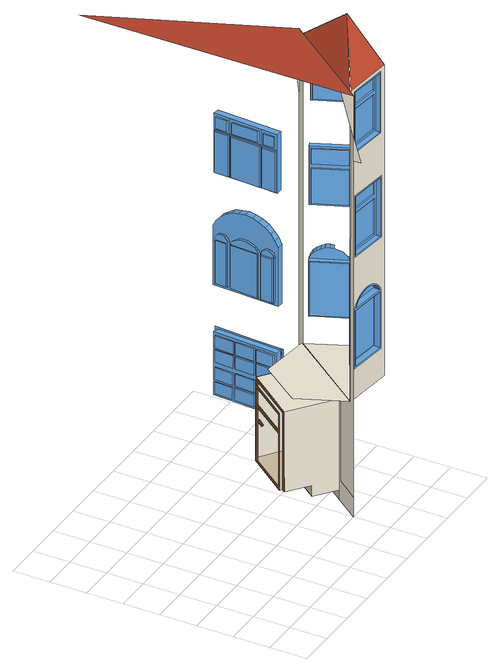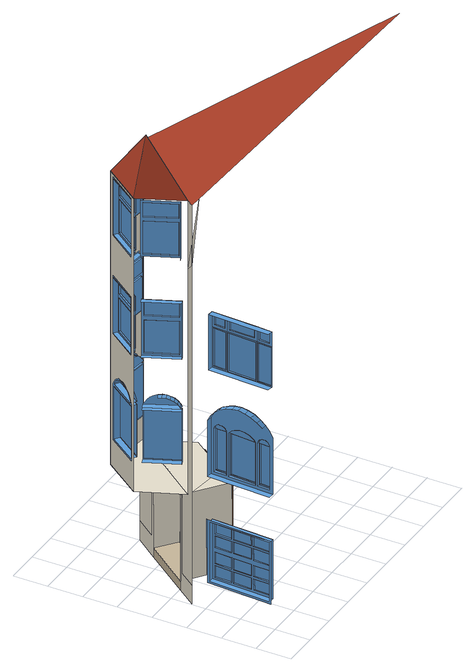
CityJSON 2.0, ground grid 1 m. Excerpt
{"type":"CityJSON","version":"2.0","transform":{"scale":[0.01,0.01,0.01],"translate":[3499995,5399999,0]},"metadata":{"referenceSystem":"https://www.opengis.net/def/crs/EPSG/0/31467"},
"CityObjects":{
"building1":{"type":"Building","children":["building1-1"],"geometry":[{"type":"MultiSurface","lod":"3","boundaries":[[[0,1,2]],[[3,0,4]],[[5,6,7,8]],[[9,10,11,12,13,14]],[[15,16,17,18]],[[19,20,21,22]],[[23,24,25,26]],[[27,28,29,30]],[[31,27,30,32]],[[33,34,35,36]],[[37,38,39,40]],[[41,42,43,44]],[[45,46,47,48]],[[49,31,32,50]],[[51,52,53,9,10,54,55,56,57,58]],[[3,7,59,60,61]],[[62,63,64,65,66],[67,68,69,70],[71,72,73,74],[75,76,77,78,79,80]],[[81,49,50,82]],[[83,8,7]],[[84,81,82,85]],[[86,84,85,87]],[[88,89,90,91],[15,92,93,16]],[[94,95,96,97,98,99,100,101,102,103,104,105,106,107,108],[109,110,24,23],[111,112,113,28,27,31,49,81,84,86,114,115,116]],[[117,118,8,5],[95,94,108,107,106,105,104,103,102,101,100,99,98,97,96],[119,120,121,122],[90,89,88,91]],[[120,119,122,121],[19,123,124,20]],[[92,15,18,125]],[[16,93,126,17]],[[24,110,127,25]],[[109,23,26,128]],[[20,124,129,21]],[[123,19,22,130]],[[28,113,131,29]],[[17,126,125,18],[132,133,33,34],[134,135,37,38]],[[136,137,138,139,140,141]],[[133,33,36,142]],[[34,132,143,35]],[[38,134,144,39]],[[135,37,40,145]],[[21,129,130,22],[146,147,42,41],[148,149,46,45]],[[142,143,35,36]],[[145,144,39,40]],[[127,128,26,25],[150,151,152,153]],[[154,155,156,157,158,87,85,82,50,32,30,29,131]],[[151,150,153,152]],[[148,45,48,159]],[[46,149,160,47]],[[42,147,161,43]],[[146,41,44,162]],[[160,159,48,47]],[[161,162,44,43]],[[114,86,87,158]],[[163,164,165,137,136,166]],[[167,163,166,136,141,168,169]],[[164,170,171,138,137,165]],[[172,14,9,53]],[[68,67,173,174]],[[74,71,175,176]],[[177,167,169,168,141,140,178]],[[170,179,180,139,138,171]],[[179,177,178,140,139,180]],[[115,114,158,157]],[[75,80,164,163]],[[80,75,76,77,78,79]],[[76,75,163,167]],[[80,79,170,164]],[[79,78,179,170]],[[77,76,167,177]],[[78,77,177,179]],[[83,8,118]],[[58,57,63,62]],[[51,58,62,66]],[[116,115,157,156]],[[181,182,183,184,185,186,187,188,189,190,60,59,191,192,6,7,3,0,2]],[[111,116,156,155]],[[6,193,194,195,192]],[[112,111,155,154]],[[196,197,198,189,188,187,186,185,184,183,199,200,201,13,14,172]],[[134,135,145,144]],[[132,133,142,143]],[[113,112,154,131]],[[149,148,159,160]],[[147,146,162,161]],[[93,92,125,126]],[[110,109,128,127]],[[124,123,130,129]],[[5,6,192,202,117]],[[8,7,59,203,118]],[[7,83,59]],[[204,205,206,207]],[[208,209,210,211]],[[212,213,214,215]],[[216,217,218,219]],[[220,221,222,223]],[[224,225,226,227]],[[228,229,230,231]],[[232,233,234,235]],[[196,172,53,52,236,237]],[[238,232,235,239]],[[240,238,239,241]],[[242,240,241,243]],[[244,242,243,245]],[[203,83,118]],[[246,247,207,206]],[[248,249,215,214]],[[250,204,207,247]],[[205,251,246,206]],[[213,252,248,214]],[[253,212,215,249]],[[254,255,227,226]],[[256,257,219,218]],[[210,258,259,211],[250,251,205,204],[253,252,213,212]],[[260,261,231,230],[262,263,264,265]],[[266,267,268,269,270,271,245,243,241,239,235,234,272]],[[263,262,265,264]],[[273,225,226,254]],[[224,274,255,227]],[[275,244,245,271]],[[216,276,257,219]],[[277,217,218,256]],[[222,278,279,223],[276,277,217,216],[274,273,225,224]],[[280,208,211,259]],[[209,281,258,210]],[[282,228,231,261]],[[229,283,260,230]],[[233,284,272,234]],[[221,285,278,222]],[[286,220,223,279]],[[287,288,289,290],[208,280,281,209]],[[117,202,203,118],[291,292,293,294,295,296,297,298,299,300,301,302,303,304,305],[290,289,288,287],[306,307,308,309]],[[306,309,308,307],[220,286,285,221]],[[310,275,271,270]],[[294,293,292,291,305,304,303,302,301,300,299,298,297,296,295],[282,283,229,228],[311,312,284,233,232,238,240,242,244,275,310,313,314]],[[313,310,270,269]],[[59,83,203]],[[315,316,317,318]],[[319,320,321,322]],[[323,324,325,326]],[[327,328,329,330]],[[331,332,333,334],[335,336,337,338]],[[339,340,341,342,343,344,345,346,347,348,349,350,351]],[[336,335,338,337]],[[322,321,352,353]],[[318,317,354,355]],[[330,329,356,357]],[[326,325,358,359]],[[360,319,322,353]],[[320,361,352,321]],[[362,315,318,355]],[[316,363,354,317]],[[364,327,330,357]],[[328,365,356,329]],[[366,323,326,359]],[[324,367,358,325]],[[368,369,332,331]],[[370,371,339,351]],[[371,372,340,339]],[[373,374,375,376],[316,315,362,363],[320,319,360,361]],[[372,377,341,340]],[[378,379,380,381],[324,323,366,367],[328,327,364,365]],[[382,383,375,374]],[[384,385,380,379]],[[377,386,342,341]],[[386,387,343,342]],[[387,388,344,343]],[[389,368,331,334]],[[369,390,333,332]],[[391,370,351,350]],[[388,392,345,344]],[[383,393,376,375]],[[394,382,374,373]],[[395,396,190]],[[397,398,399,400]],[[399,401,402,400]],[[403,404,405,406]],[[407,408,409,410]],[[411,409,408,412,413]],[[414,407,410,415]],[[416,417,418,419]],[[398,420,401,399]],[[421,397,400,402]],[[422,414,415,423]],[[412,408,424]],[[425,426,427,428]],[[429,430,431,432]],[[433,434,435,436]],[[437,438,439,440]],[[409,411,441,442,443,444,445,446,447,448,423,415,410],[420,398,397,421]],[[449,422,423,448]],[[406,405,450,451]],[[452,453,419,418]],[[454,449,448,447]],[[413,455,441,411]],[[417,456,452,418]],[[457,416,419,453]],[[458,403,406,451]],[[404,459,450,405]],[[420,421,402,401]],[[460,461,462,463,464]],[[465,454,447,446]],[[466,467,468,469]],[[470,471,464,463],[457,456,417,416]],[[463,462,472,470],[404,403,458,459]],[[473,465,446,445]],[[474,466,469,475]],[[476,477,428,427]],[[432,431,478,479]],[[480,440,439,481]],[[482,436,435,483]],[[484,485,486,487]],[[488,473,445,444]],[[489,490,491,492]],[[493,429,432,479]],[[430,494,478,431]],[[495,425,428,477]],[[426,496,476,427]],[[497,437,440,480]],[[438,498,481,439]],[[499,433,436,482]],[[434,500,483,435]],[[501,488,444,443]],[[456,457,453,452]],[[502,501,443,442]],[[503,474,475,504]],[[459,458,451,450]],[[505,502,442,441,455]],[[506,507,508,509]],[[510,511,512,513,514]],[[515,516,517,518]],[[484,514,513]],[[519,506,509,520]],[[521,522,523,524]],[[525,519,520,526]],[[527,503,504,528]],[[529,525,526,530]],[[498,497,480,481]],[[494,493,479,478]],[[496,495,477,476]],[[500,499,482,483]],[[531,532,533,534]],[[535,536,537,538]],[[491,539,540,492]],[[541,542,543,544]],[[545,529,530,546]],[[547,548,549,550]],[[551,527,528,552]],[[553,489,492,540]],[[490,554,539,491]],[[555,545,546,556]],[[509,508,557,558,559,560,561,562,563,564,556,546,530,526,520],[554,490,489,553]],[[565,555,556,564]],[[566,524,523,567]],[[568,518,517,569]],[[507,570,557,508]],[[571,538,537,572]],[[573,574,534,533]],[[575,544,543,576]],[[577,551,552,578]],[[579,521,524,566]],[[522,580,567,523]],[[581,515,518,568]],[[516,582,569,517]],[[583,565,564,563]],[[584,585,550,549]],[[586,535,538,571]],[[536,587,572,537]],[[588,531,534,574]],[[532,589,573,533]],[[590,541,544,575]],[[472,591,592,470],[515,581,582,516]],[[592,593,471,470],[521,579,580,522]],[[542,594,576,543]],[[469,468,595,596,597,598,599,600,601,602,578,552,528,504,475],[603,604,605,606,607,608,609,610,611,612,613,614,615,616,617],[565,583,618,619,620,621,622,570,507,506,519,525,529,545,555],[502,505,455,413,412,424,408,407,414,422,449,454,465,473,488,501]],[[623,547,550,585]],[[548,624,584,549]],[[618,583,563,562]],[[625,626,487,486],[430,429,493,494],[495,496,426,425],[627,628,629,630],[623,624,548,547],[541,590,594,542],[631,632,633,634],[588,589,532,531],[437,497,498,438],[535,586,587,536],[433,499,500,434],[635,636,637,638],[639,640,641,642]],[[619,618,562,561]],[[643,577,578,602]],[[644,460,464,471,593,645]],[[461,646,647,591,472,462]],[[554,553,540,539]],[[620,619,561,560]],[[467,648,595,468]],[[621,620,560,559]],[[587,586,571,572]],[[589,588,574,573]],[[594,590,575,576]],[[649,625,486,485]],[[650,484,487,626]],[[651,652,653,654]],[[624,623,585,584]],[[622,621,559,558]],[[638,637,655,656]],[[580,579,566,567]],[[570,622,558,557]],[[630,629,657,658]],[[639,642,659,660]],[[631,634,661,662]],[[663,643,602,601]],[[582,581,568,569]],[[653,664,665,654]],[[606,605,666,667]],[[607,606,667,668]],[[512,513,484,650,649,485,484,513,669,670,671,672,673,511]],[[608,607,668,674]],[[675,676,677,678]],[[679,651,654,665]],[[652,680,664,653]],[[609,608,674,681]],[[682,683,684,685]],[[610,609,681,686]],[[667,666,687,688,689,690,691,692,693,694,695,686,681,674,668],[680,652,651,679]],[[611,610,686,695]],[[696,697,656,655]],[[698,699,658,657]],[[700,662,661,701]],[[702,663,601,600]],[[703,660,659,704]],[[612,611,695,694]],[[677,705,706,678]],[[707,708,685,684]],[[635,638,656,697]],[[605,604,687,666]],[[637,636,696,655]],[[627,630,658,699]],[[632,631,662,700]],[[629,628,698,657]],[[634,633,701,661]],[[640,639,660,703]],[[642,641,704,659]],[[613,612,694,693]],[[709,675,678,706]],[[676,710,705,677]],[[711,682,685,708]],[[683,712,707,684]],[[614,613,693,692]],[[592,591,647,713],[710,676,675,709]],[[713,645,593,592],[711,712,683,682]],[[714,702,600,599]],[[715,714,599,598]]],"semantics":{"surfaces":[{"type":"WallSurface"},{"type":"Window"},{"type":"Door"},{"type":"RoofSurface"}],"values":[0,0,0,0,1,1,1,1,1,1,1,1,1,1,2,3,2,1,0,1,1,1,1,0,1,1,1,1,1,1,1,1,1,2,1,1,1,1,1,1,1,1,1,1,1,1,1,1,1,1,1,2,2,2,0,2,2,2,2,2,1,2,2,2,2,2,2,2,3,2,2,1,0,1,0,1,0,1,1,1,1,1,1,1,1,0,3,3,1,1,1,1,1,1,1,1,0,1,1,1,1,3,1,1,1,1,1,1,1,1,1,1,1,1,1,1,1,1,1,1,1,1,1,1,1,1,1,1,0,1,1,1,1,3,1,1,1,1,1,1,1,1,1,1,1,1,1,1,1,1,1,1,1,1,1,1,1,1,1,1,1,1,1,1,1,1,1,1,1,1,0,1,1,1,1,1,1,1,1,1,1,1,1,1,1,1,1,1,1,1,1,1,1,1,1,1,1,1,1,1,1,1,1,1,1,1,1,1,1,1,1,1,1,1,1,1,1,1,1,1,1,1,1,1,1,1,1,1,1,1,1,1,1,1,1,1,1,1,1,1,1,1,1,1,1,1,1,1,1,1,1,1,1,1,1,1,1,1,1,1,1,1,1,1,1,1,1,1,1,1,1,1,1,1,1,1,1,1,1,1,1,1,1,1,1,1,1,1,1,1,1,1,1,1,1,1,1,1,1,1,1,1,1,1,1,1,1,1,1,1,1,1,1,1,1,1,1,1,1,1,1,1,1,1,1,1,1,1,1,1,1,1,1,1,1,1,1,1,1,1]}}]},
"building1-1":{"type":"BuildingInstallation","attributes":{"function":"1060"},"parents":["building1"],"geometry":[{"type":"MultiSurface","lod":"3","boundaries":[[[196,237,12,13]],[[10,11,236,52,51,66,65,55,54]],[[11,12,237,236]],[[196,13,201,200,197]]]}]}
},
"vertices":[
[500,100,1082],[500,80,1015],[500,100,1015],[500,100,1200],[500,135,1200],[515,116,316],[514,118,316],[514,118,1200],[515,116,1200],[439,255,286],[439,255,57],[496,212,57],[496,212,26],[552,168,26],[552,168,286],[533,114,1187],[533,114,1019],[534,127,1019],[534,127,1187],[534,114,889],[534,114,721],[535,127,721],[535,127,889],[534,114,563],[534,114,405],[536,131,405],[536,131,563],[538,113,576],[536,114,571],[538,131,571],[540,130,576],[545,113,585],[547,130,585],[540,126,1025],[540,126,1125],[541,130,1125],[541,130,1025],[541,126,1137],[541,126,1180],[541,130,1180],[541,130,1137],[542,126,827],[542,126,727],[542,130,727],[542,130,827],[542,126,883],[542,126,840],[542,130,840],[542,130,883],[553,112,593],[555,129,593],[534,379,57],[541,388,57],[541,388,286],[444,262,57],[446,265,57],[446,265,277],[534,379,277],[534,379,68],[683,338,1200],[697,357,1200],[81,619,1508],[528,383,68],[528,383,277],[440,269,277],[440,269,57],[528,383,57],[520,372,212],[520,372,65],[448,278,65],[448,278,212],[520,372,226],[448,278,226],[448,278,266],[520,372,266],[523,376,173],[524,378,175],[526,380,173],[526,380,170],[524,378,169],[523,376,170],[563,111,598],[565,128,598],[638,193,1327],[573,109,602],[575,126,602],[584,108,603],[586,125,603],[638,102,1190],[529,114,1190],[529,114,1015],[638,102,1015],[635,102,1187],[635,102,1019],[530,114,568],[530,114,400],[639,101,400],[639,101,568],[634,102,578],[627,103,588],[618,104,596],[608,105,602],[596,107,605],[584,108,606],[573,109,605],[561,111,602],[551,112,596],[542,113,588],[535,114,578],[635,102,563],[635,102,405],[624,103,585],[631,103,576],[633,102,571],[595,107,602],[606,105,598],[615,104,593],[654,100,316],[654,100,1200],[531,114,893],[640,101,893],[640,101,718],[531,114,718],[636,102,889],[636,102,721],[637,115,1187],[637,115,1019],[637,119,405],[637,119,563],[638,115,721],[638,115,889],[635,119,571],[631,116,1125],[631,116,1025],[630,116,1180],[630,116,1137],[513,358,173],[513,358,170],[515,356,169],[517,355,170],[517,355,173],[515,356,175],[631,120,1025],[631,120,1125],[631,120,1180],[631,120,1137],[632,116,827],[632,116,727],[631,116,883],[631,116,840],[539,130,560],[633,119,560],[633,119,408],[539,130,408],[633,120,576],[626,120,585],[617,121,593],[608,122,598],[597,124,602],[632,120,883],[632,120,840],[632,120,727],[632,120,827],[525,374,173],[525,374,170],[519,365,170],[519,365,173],[529,375,175],[519,361,175],[521,363,175],[529,375,169],[521,363,169],[655,301,286],[518,374,212],[518,374,65],[518,374,226],[518,374,266],[533,375,173],[523,362,173],[533,375,170],[523,362,170],[500,100,294],[500,100,286],[500,100,57],[546,160,57],[546,160,286],[546,160,296],[661,310,296],[661,310,57],[697,357,57],[697,357,1019],[683,338,400],[683,338,316],[460,245,316],[543,357,316],[682,341,316],[655,301,26],[655,301,0],[697,357,0],[500,100,0],[552,168,0],[552,168,23],[738,212,316],[738,212,1200],[657,126,827],[657,126,727],[654,128,727],[654,128,827],[664,113,889],[664,113,721],[654,121,721],[654,121,889],[657,126,883],[657,126,840],[654,129,840],[654,129,883],[659,128,1125],[659,128,1025],[655,130,1025],[655,130,1125],[665,115,1187],[665,115,1019],[655,123,1019],[655,123,1187],[659,128,1180],[659,128,1137],[656,130,1137],[656,130,1180],[666,117,563],[666,117,405],[653,127,405],[653,127,563],[669,120,576],[667,118,571],[654,128,571],[655,130,576],[598,345,57],[598,345,26],[673,125,585],[659,135,585],[678,132,593],[664,142,593],[684,140,598],[670,150,598],[690,148,602],[676,158,602],[708,201,727],[708,201,827],[708,201,840],[708,201,883],[712,199,827],[712,199,727],[711,199,840],[711,199,883],[710,203,1137],[710,203,1180],[710,203,1025],[710,203,1125],[715,204,721],[715,204,889],[713,208,405],[713,208,563],[655,129,560],[711,205,560],[711,205,408],[655,129,408],[711,205,576],[707,199,585],[702,192,593],[696,185,598],[690,176,602],[683,167,603],[712,207,571],[713,200,1137],[713,200,1180],[697,157,603],[713,201,1125],[713,201,1025],[717,205,1019],[717,205,1187],[726,196,889],[726,196,721],[727,198,563],[727,198,405],[726,196,571],[727,198,1019],[727,198,1187],[728,199,893],[662,111,893],[662,111,718],[728,199,718],[729,201,568],[729,201,400],[664,113,400],[664,113,568],[667,117,578],[671,123,588],[677,130,596],[683,138,602],[690,147,605],[697,157,606],[704,167,605],[711,176,602],[717,184,596],[722,191,588],[727,197,578],[729,200,1190],[729,200,1015],[663,112,1015],[663,112,1190],[703,166,602],[721,189,585],[725,195,576],[710,175,598],[715,182,593],[680,313,727],[680,313,827],[676,312,827],[676,312,727],[680,313,840],[680,313,883],[676,312,883],[676,312,840],[681,311,1025],[681,311,1125],[677,309,1125],[677,309,1025],[681,311,1137],[681,311,1180],[677,309,1180],[677,309,1137],[674,318,405],[674,318,563],[713,225,563],[713,225,405],[712,228,560],[675,315,560],[675,315,408],[712,228,408],[675,314,576],[678,308,585],[681,300,593],[685,291,598],[689,282,602],[694,271,603],[698,261,602],[702,251,598],[706,242,593],[709,235,585],[712,229,576],[713,226,571],[674,316,571],[712,229,883],[712,229,840],[712,229,827],[712,229,727],[713,226,1180],[713,226,1137],[713,226,1125],[713,226,1025],[715,230,840],[715,230,883],[716,230,727],[716,230,827],[717,228,1137],[717,228,1180],[717,227,1025],[717,227,1125],[689,325,405],[689,325,563],[690,323,571],[691,321,576],[693,315,585],[718,224,721],[677,319,721],[677,319,889],[718,224,889],[697,307,593],[719,222,1019],[679,316,1019],[679,316,1187],[719,222,1187],[689,324,721],[689,324,889],[690,321,1019],[690,321,1187],[701,298,598],[705,288,602],[709,278,603],[729,232,405],[729,232,563],[729,233,571],[713,268,602],[730,229,889],[730,229,721],[716,356,1019],[663,359,1200],[678,417,536],[678,417,412],[674,417,412],[674,417,536],[675,449,412],[675,449,536],[683,412,840],[683,412,725],[679,412,725],[679,412,840],[683,415,543],[683,414,538],[677,414,538],[678,415,543],[677,414,409],[683,414,532],[683,414,409],[684,418,548],[678,418,548],[683,415,881],[683,415,851],[679,415,851],[679,415,881],[679,449,412],[679,449,536],[684,422,551],[678,422,551],[683,413,538],[685,417,127],[685,417,92],[681,417,92],[681,417,127],[685,417,168],[685,417,133],[681,417,133],[681,417,168],[685,417,217],[685,417,182],[681,417,182],[681,417,217],[685,417,257],[685,417,223],[681,418,223],[681,418,257],[680,451,409],[680,451,538],[680,450,543],[679,447,548],[679,443,551],[679,438,554],[679,433,554],[678,427,554],[684,427,554],[681,450,725],[681,450,840],[681,446,851],[681,446,881],[685,432,554],[686,451,409],[685,446,851],[685,446,881],[685,449,840],[685,449,725],[700,407,889],[700,407,722],[683,408,722],[683,408,844],[683,408,889],[685,438,554],[700,404,568],[700,404,400],[683,405,400],[683,405,568],[686,453,844],[686,453,889],[686,453,722],[685,443,551],[700,413,585],[683,414,585],[684,467,92],[684,467,127],[683,467,133],[683,467,168],[683,466,257],[683,466,223],[684,467,217],[684,467,182],[700,409,265],[700,409,85],[684,409,85],[684,409,265],[685,447,548],[680,460,535],[680,460,412],[676,460,412],[676,460,535],[688,467,168],[688,467,133],[688,467,127],[688,467,92],[688,466,257],[688,466,223],[688,467,217],[688,467,182],[686,450,543],[686,451,538],[701,425,600],[684,426,600],[686,451,532],[686,457,538],[686,457,409],[680,457,409],[680,457,538],[699,400,270],[700,404,270],[700,404,156],[700,404,80],[699,400,217],[686,456,840],[686,456,725],[682,456,725],[682,456,840],[686,462,544],[680,462,544],[686,460,882],[686,460,851],[682,461,851],[682,461,882],[687,468,549],[681,468,549],[702,440,612],[685,441,612],[687,475,553],[681,475,553],[688,472,217],[688,472,182],[684,472,182],[684,472,217],[688,472,258],[688,472,223],[684,472,223],[684,472,258],[681,535,412],[681,535,535],[688,472,127],[688,472,92],[684,472,92],[684,472,127],[687,482,556],[681,482,556],[688,472,168],[688,472,133],[685,472,133],[685,472,168],[703,458,622],[686,459,622],[685,534,535],[685,534,412],[688,489,558],[682,489,558],[685,537,409],[685,537,538],[684,532,544],[684,526,549],[684,520,553],[683,512,556],[683,505,558],[682,497,558],[688,497,558],[686,534,882],[686,534,851],[687,538,840],[687,538,725],[690,537,409],[687,525,258],[687,525,223],[687,526,182],[687,525,217],[687,526,127],[687,526,92],[704,476,627],[687,477,627],[690,533,882],[690,533,851],[691,538,840],[691,538,725],[689,505,558],[688,526,133],[688,526,168],[691,524,258],[691,525,223],[691,525,217],[691,525,182],[691,526,127],[691,541,722],[691,541,844],[691,541,889],[691,526,92],[694,589,400],[694,589,568],[693,580,585],[692,567,600],[692,552,612],[690,535,622],[689,516,627],[688,497,630],[693,579,538],[693,579,410],[691,543,410],[691,543,538],[691,544,542],[691,546,546],[691,549,550],[692,553,552],[692,557,554],[692,561,554],[692,566,554],[692,570,552],[693,574,550],[693,576,546],[693,578,542],[689,512,556],[690,519,553],[690,526,549],[690,532,544],[690,537,538],[691,526,168],[691,526,133],[695,589,85],[695,589,265],[694,582,167],[694,582,133],[691,532,133],[691,532,167],[691,532,126],[694,582,126],[694,582,93],[691,533,93],[694,582,258],[694,582,223],[691,530,223],[691,530,258],[691,530,217],[694,582,217],[694,582,182],[691,531,182],[705,496,630],[710,584,889],[694,586,889],[710,584,722],[694,586,722],[711,588,400],[711,588,85],[711,588,265],[685,547,535],[685,547,413],[681,547,413],[681,547,535],[687,530,223],[687,530,258],[687,532,133],[687,532,167],[688,531,182],[688,530,217],[687,533,93],[687,532,126],[706,515,627],[683,577,413],[683,577,535],[685,544,410],[685,544,538],[685,545,542],[710,568,80],[711,593,80],[711,593,156],[711,593,270],[704,480,270],[685,547,546],[691,544,841],[691,544,724],[687,544,724],[687,544,841],[687,576,535],[687,576,413],[685,550,550],[691,547,882],[691,547,851],[687,548,851],[687,548,882],[686,553,552],[687,580,410],[687,580,538],[687,579,542],[687,577,546],[687,574,550],[687,570,552],[686,566,554],[686,562,554],[686,557,554],[690,582,223],[690,582,258],[690,582,133],[690,582,167],[690,582,126],[690,582,93],[708,534,622],[691,582,217],[691,582,182],[689,583,724],[689,583,841],[689,579,851],[689,579,882],[693,583,841],[693,583,724],[693,579,882],[693,579,851],[694,586,844],[708,551,612],[709,567,600]
]}
